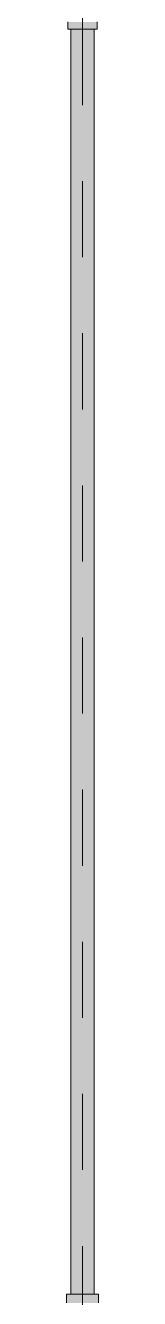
# Model space of a CAD drawing. Header units: millimetres. Extents: x -4000 to 187956, y -58990 to 162485.
# Drawn here: x 67116 to 67184, y 131487 to 134144 of the extents above; entities that cross this region are included whole.
import ezdxf

# ---------------------------------------------------------------- set-up
doc = ezdxf.new("R2010")
doc.units = ezdxf.units.MM
doc.linetypes.add('Dash 1_16_', pattern=[317.5, 158.75, -158.75])
doc.layers.add('P-PIPE', color=3, linetype='Continuous', lineweight=9)
doc.layers.add('P-PIPE-CNTR', color=3, linetype='Continuous', lineweight=9)

msp = doc.modelspace()

# ---------------------------------------------------------------- hatches: boundary and pattern name
at = {"layer": 'P-PIPE', "transparency": 33554534}
for points in [[(67119.2, 134136.8), (67180.8, 134136.8), (67179.8, 134151.7), (67119.2, 134151.7)], [(67150, 131496.4), (67150, 134136.8), (67125.9, 134136.8), (67126.7, 131496.4), (67143.8, 131496.4)], [(67150, 131496.4), (67174.1, 131496.4), (67173.3, 134136.8), (67150, 134136.8), (67150, 131499.1)], [(67126.1, 131478), (67150, 131478), (67150, 131496.4), (67116.2, 131496.4), (67117.4, 131478), (67120.7, 131478)], [(67183.8, 131478), (67182.6, 131496.4), (67150, 131496.4), (67150, 131478), (67182.6, 131478)]]:
    msp.add_hatch(color=1, dxfattribs=at).paths.add_polyline_path(points)

# ---------------------------------------------------------------- linework, layer by layer
at = {"layer": 'P-PIPE', "color": 20, "lineweight": 13}
for p, q in [((67119.2, 134151.7), (67119.2, 134136.8)), ((67119.2, 134136.8), (67125.7, 134136.8)), ((67119.2, 134136.8), (67180.8, 134136.8)), ((67125.9, 134136.8), (67125.9, 131496.4)), ((67128, 134136.8), (67125.9, 134136.8)), ((67126.5, 134136.8), (67128.2, 134136.8)), ((67129, 134136.8), (67134.6, 134136.8)), ((67170.9, 134136.8), (67129.1, 134136.8)), ((67134.6, 134136.8), (67142, 134136.8)), ((67142, 134136.8), (67150, 134136.8)), ((67150, 134136.8), (67158, 134136.8)), ((67158, 134136.8), (67165.4, 134136.8)), ((67165.4, 134136.8), (67171, 134136.8)), ((67171.8, 134136.8), (67173.5, 134136.8)), ((67174.1, 134136.8), (67172, 134136.8)), ((67174.1, 131496.4), (67174.1, 134136.8)), ((67174.3, 134136.8), (67180.8, 134136.8)), ((67180.8, 134136.8), (67180.8, 134151.7)), ((67116.2, 131496.4), (67116.2, 131478)), ((67125.8, 131496.4), (67116.2, 131496.4)), ((67150, 131496.4), (67116.2, 131496.4)), ((67125.9, 131496.4), (67132.9, 131496.4)), ((67132.9, 131496.4), (67126.6, 131496.4)), ((67141.3, 131496.4), (67133.1, 131496.4)), ((67133.1, 131496.4), (67166.9, 131496.4)), ((67150, 131496.4), (67141.3, 131496.4)), ((67158.7, 131496.4), (67150, 131496.4)), ((67183.8, 131496.4), (67150, 131496.4)), ((67166.9, 131496.4), (67158.7, 131496.4)), ((67173.4, 131496.4), (67167.1, 131496.4)), ((67167.1, 131496.4), (67174.1, 131496.4)), ((67183.8, 131496.4), (67174.2, 131496.4)), ((67183.8, 131478), (67183.8, 131496.4))]:
    msp.add_line(p, q, dxfattribs=at)
at = {"layer": 'P-PIPE-CNTR', "color": 20, "lineweight": 13}
for p, q in [((67150, 134201.1), (67150, 134136.8)), ((67150, 131474.2), (67150, 131496.4))]:
    msp.add_line(p, q, dxfattribs=at)
at = {"layer": 'P-PIPE-CNTR', "color": 1, "linetype": 'Dash 1_16_'}
msp.add_line((67150, 134136.8), (67150, 131496.4), dxfattribs=at)
msp.add_line((67150, 134136.8), (67150, 131496.4), dxfattribs=at)

doc.saveas('drawing.dxf')
